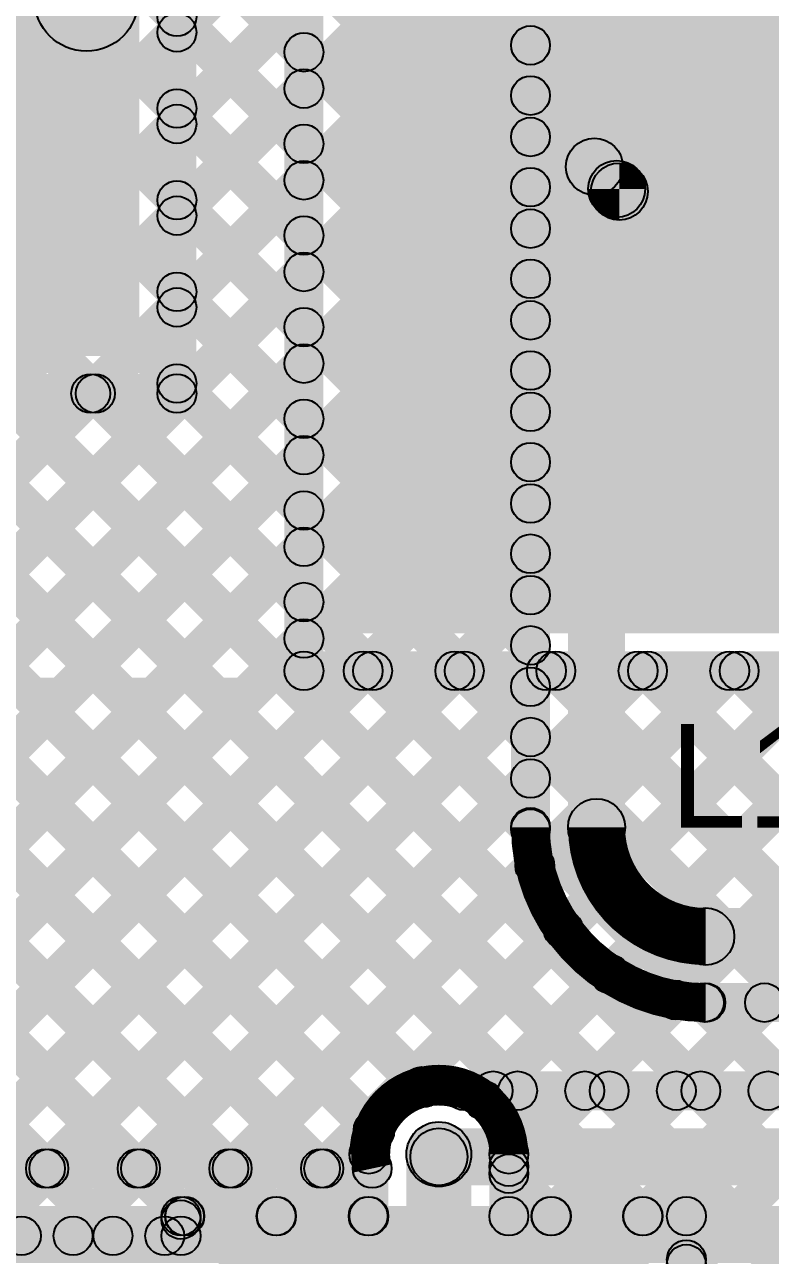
# Model space of a CAD drawing. Header units: millimetres. Extents: x 0 to 210, y 0 to 213.
# Drawn here: x 0.5372 to 0.8249, y 2.296 to 2.7708 of the extents above; entities that cross this region are included whole.
import ezdxf

# ---------------------------------------------------------------- set-up
doc = ezdxf.new("R2010")
doc.units = ezdxf.units.MM
doc.header["$MEASUREMENT"] = 0
for name, color, linetype in [('BottomLayer', 5, 'Continuous'), ('TopLayer', 1, 'Continuous'), ('TopOverlay', 2, 'Continuous'), ('TopPaste', 8, 'Continuous'), ('TopSolder', 216, 'Continuous'), ('ViaHoleLayer', 16, 'Continuous')]:
    doc.layers.add(name, color=color, linetype=linetype)

# ---------------------------------------------------------------- blocks, each defined once
blk = doc.blocks.new('74437368033_66')
at = {"layer": 'TopLayer'}
for points in [[(-0.26772, 0.0689), (-0.1063, 0.0689), (-0.1063, -0.0689), (-0.26772, -0.0689)], [(0.1063, 0.0689), (0.26772, 0.0689), (0.26772, -0.0689), (0.1063, -0.0689)]]:
    blk.add_hatch(color=1, dxfattribs=at).paths.add_polyline_path(points)
at = {"layer": 'TopOverlay'}
for points in [[(-0.17846, 0.20444), (-0.17493, 0.20091), (-0.20178, 0.17406), (-0.20531, 0.17759)], [(0.17669, 0.20518), (0.17669, 0.20018), (-0.17669, 0.20018), (-0.17669, 0.20518)], [(0.20531, 0.17759), (0.20178, 0.17406), (0.17493, 0.20091), (0.17846, 0.20444)], [(-0.20604, 0.17583), (-0.20104, 0.17583), (-0.20104, 0.07709), (-0.20604, 0.07709)], [(0.20104, 0.17583), (0.20604, 0.17583), (0.20604, 0.07709), (0.20104, 0.07709)], [(-0.20604, -0.07709), (-0.20104, -0.07709), (-0.20104, -0.17583), (-0.20604, -0.17583)], [(0.20104, -0.07709), (0.20604, -0.07709), (0.20604, -0.17583), (0.20104, -0.17583)], [(-0.17493, -0.20091), (-0.17846, -0.20444), (-0.20531, -0.17759), (-0.20178, -0.17406)], [(0.20178, -0.17406), (0.20531, -0.17759), (0.17846, -0.20444), (0.17493, -0.20091)], [(0.17669, -0.20018), (0.17669, -0.20518), (-0.17669, -0.20518), (-0.17669, -0.20018)]]:
    blk.add_hatch(color=2, dxfattribs=at).paths.add_polyline_path(points)
h = blk.add_hatch(color=2, dxfattribs=at)
edge = h.paths.add_edge_path()
edge.add_arc((-0.17669, 0.20268), 0.0025, 0, 360)
h = blk.add_hatch(color=2, dxfattribs=at)
edge = h.paths.add_edge_path()
edge.add_arc((-0.17669, 0.20268), 0.0025, 0, 360)
h = blk.add_hatch(color=2, dxfattribs=at)
edge = h.paths.add_edge_path()
edge.add_arc((0.17669, 0.20268), 0.0025, 0, 360)
h = blk.add_hatch(color=2, dxfattribs=at)
edge = h.paths.add_edge_path()
edge.add_arc((0.17669, 0.20268), 0.0025, 0, 360)
h = blk.add_hatch(color=2, dxfattribs=at)
edge = h.paths.add_edge_path()
edge.add_arc((-0.20354, 0.17583), 0.0025, 0, 360)
h = blk.add_hatch(color=2, dxfattribs=at)
edge = h.paths.add_edge_path()
edge.add_arc((-0.20354, 0.17583), 0.0025, 0, 360)
h = blk.add_hatch(color=2, dxfattribs=at)
edge = h.paths.add_edge_path()
edge.add_arc((0.20354, 0.17583), 0.0025, 0, 360)
h = blk.add_hatch(color=2, dxfattribs=at)
edge = h.paths.add_edge_path()
edge.add_arc((0.20354, 0.17583), 0.0025, 0, 360)
h = blk.add_hatch(color=2, dxfattribs=at)
edge = h.paths.add_edge_path()
edge.add_arc((-0.23575, 0.08835), 0.005, 0, 360)
h = blk.add_hatch(color=2, dxfattribs=at)
edge = h.paths.add_edge_path()
edge.add_arc((-0.21638, 0.08835), 0.005, 0, 360)
h = blk.add_hatch(color=2, dxfattribs=at)
edge = h.paths.add_edge_path()
edge.add_arc((-0.20354, 0.07709), 0.0025, 0, 360)
h = blk.add_hatch(color=2, dxfattribs=at)
edge = h.paths.add_edge_path()
edge.add_arc((0.20354, 0.07709), 0.0025, 0, 360)
h = blk.add_hatch(color=2, dxfattribs=at)
edge = h.paths.add_edge_path()
edge.add_arc((-0.20354, -0.07709), 0.0025, 0, 360)
h = blk.add_hatch(color=2, dxfattribs=at)
edge = h.paths.add_edge_path()
edge.add_arc((0.20354, -0.07709), 0.0025, 0, 360)
h = blk.add_hatch(color=2, dxfattribs=at)
edge = h.paths.add_edge_path()
edge.add_arc((-0.20354, -0.17583), 0.0025, 0, 360)
h = blk.add_hatch(color=2, dxfattribs=at)
edge = h.paths.add_edge_path()
edge.add_arc((-0.20354, -0.17583), 0.0025, 0, 360)
h = blk.add_hatch(color=2, dxfattribs=at)
edge = h.paths.add_edge_path()
edge.add_arc((0.20354, -0.17583), 0.0025, 0, 360)
h = blk.add_hatch(color=2, dxfattribs=at)
edge = h.paths.add_edge_path()
edge.add_arc((0.20354, -0.17583), 0.0025, 0, 360)
h = blk.add_hatch(color=2, dxfattribs=at)
edge = h.paths.add_edge_path()
edge.add_arc((-0.17669, -0.20268), 0.0025, 0, 360)
h = blk.add_hatch(color=2, dxfattribs=at)
edge = h.paths.add_edge_path()
edge.add_arc((-0.17669, -0.20268), 0.0025, 0, 360)
h = blk.add_hatch(color=2, dxfattribs=at)
edge = h.paths.add_edge_path()
edge.add_arc((0.17669, -0.20268), 0.0025, 0, 360)
h = blk.add_hatch(color=2, dxfattribs=at)
edge = h.paths.add_edge_path()
edge.add_arc((0.17669, -0.20268), 0.0025, 0, 360)
at = {"layer": 'TopPaste'}
for points in [[(-0.26772, 0.0689), (-0.1063, 0.0689), (-0.1063, -0.0689), (-0.26772, -0.0689)], [(0.1063, 0.0689), (0.26772, 0.0689), (0.26772, -0.0689), (0.1063, -0.0689)]]:
    blk.add_hatch(color=8, dxfattribs=at).paths.add_polyline_path(points)
at = {"layer": 'TopSolder'}
for points in [[(-0.27172, 0.0729), (-0.1023, 0.0729), (-0.1023, -0.0729), (-0.27172, -0.0729)], [(0.1023, 0.0729), (0.27172, 0.0729), (0.27172, -0.0729), (0.1023, -0.0729)]]:
    blk.add_hatch(color=216, dxfattribs=at).paths.add_polyline_path(points)
at = {"layer": 'TopOverlay', "const_width": 0.01}
blk.add_lwpolyline([(-0.21638, 0.08835, 1), (-0.23575, 0.08835, 1)], format="xyb", close=True, dxfattribs=at)
at = {"layer": 'TopOverlay'}
for centre, radius in [((-0.17669, 0.20268), 0.0025), ((-0.17669, 0.20268), 0.0025), ((0.17669, 0.20268), 0.0025), ((0.17669, 0.20268), 0.0025), ((-0.20354, 0.17583), 0.0025), ((-0.20354, 0.17583), 0.0025), ((0.20354, 0.17583), 0.0025), ((0.20354, 0.17583), 0.0025), ((-0.23575, 0.08835), 0.005), ((-0.21638, 0.08835), 0.005), ((-0.20354, 0.07709), 0.0025), ((0.20354, 0.07709), 0.0025), ((-0.20354, -0.07709), 0.0025), ((0.20354, -0.07709), 0.0025), ((-0.20354, -0.17583), 0.0025), ((-0.20354, -0.17583), 0.0025), ((0.20354, -0.17583), 0.0025), ((0.20354, -0.17583), 0.0025), ((-0.17669, -0.20268), 0.0025), ((-0.17669, -0.20268), 0.0025), ((0.17669, -0.20268), 0.0025), ((0.17669, -0.20268), 0.0025)]:
    blk.add_circle(centre, radius, dxfattribs=at)

msp = doc.modelspace()

# ---------------------------------------------------------------- hatches: boundary and pattern name
at = {"layer": 'BottomLayer'}
for points in [[(0.76885, 2.46115), (0.74685, 2.46115), (0.74685, 3.193), (0.76885, 3.193)], [(0.73985, 2.46115), (0.72485, 2.46115), (0.72485, 3.16323), (0.73985, 3.16323)], [(0.35664, 3.10854), (0.36725, 3.11914), (0.73765, 2.74874), (0.72705, 2.73813)], [(0.34925, 3.08057), (0.35986, 3.09117), (0.73765, 2.71338), (0.72705, 2.70277)], [(0.17838, 3.07466), (0.18899, 3.08527), (0.73765, 2.5366), (0.72705, 2.526)], [(0.21374, 3.07466), (0.22434, 3.08527), (0.73765, 2.57196), (0.72705, 2.56135)], [(0.24909, 3.07466), (0.2597, 3.08527), (0.73765, 2.60732), (0.72705, 2.59671)], [(0.28445, 3.07466), (0.29506, 3.08527), (0.73765, 2.64267), (0.72705, 2.63206)], [(0.3198, 3.07466), (0.33041, 3.08527), (0.73765, 2.67803), (0.72705, 2.66742)], [(0.1782, 3.03949), (0.1888, 3.0501), (0.73765, 2.50125), (0.72705, 2.49064)], [(0.1782, 3.00414), (0.1888, 3.01474), (0.73766, 2.46589), (0.72705, 2.45529)], [(0.1888, 2.4208), (0.1782, 2.43141), (0.72705, 2.98026), (0.73765, 2.96965)], [(0.1782, 2.96878), (0.1888, 2.97939), (0.80339, 2.3648), (0.79278, 2.3542)], [(0.1888, 2.38544), (0.1782, 2.39605), (0.72705, 2.9449), (0.73765, 2.93429)], [(0.1782, 2.93343), (0.1888, 2.94403), (0.76803, 2.3648), (0.75743, 2.3542)], [(0.1888, 2.35009), (0.1782, 2.36069), (0.72705, 2.90954), (0.73765, 2.89894)], [(0.1782, 2.89807), (0.1888, 2.90868), (0.73268, 2.3648), (0.72207, 2.3542)], [(0.1782, 2.86272), (0.1888, 2.87332), (0.69622, 2.3659), (0.68562, 2.3553)], [(0.19827, 2.3242), (0.18766, 2.3348), (0.72705, 2.87419), (0.73765, 2.86358)], [(0.1782, 2.82736), (0.1888, 2.83797), (0.67755, 2.34922), (0.66694, 2.33861)], [(0.23362, 2.3242), (0.22302, 2.3348), (0.72705, 2.83883), (0.73765, 2.82823)], [(0.1782, 2.79201), (0.1888, 2.80261), (0.65661, 2.3348), (0.64601, 2.3242)], [(0.26898, 2.3242), (0.25837, 2.3348), (0.72705, 2.80348), (0.73765, 2.79287)], [(0.1782, 2.75665), (0.1888, 2.76726), (0.62126, 2.3348), (0.61065, 2.3242)], [(0.30433, 2.3242), (0.29373, 2.3348), (0.72705, 2.76812), (0.73765, 2.75752)], [(0.1782, 2.7213), (0.1888, 2.7319), (0.5859, 2.3348), (0.5753, 2.3242)], [(0.33969, 2.3242), (0.32908, 2.3348), (0.72705, 2.73277), (0.73765, 2.72216)], [(0.37504, 2.3242), (0.36444, 2.3348), (0.72705, 2.69741), (0.73765, 2.68681)], [(0.1782, 2.68594), (0.1888, 2.69655), (0.55055, 2.3348), (0.53994, 2.3242)], [(0.4104, 2.3242), (0.39979, 2.3348), (0.72705, 2.66206), (0.73765, 2.65145)], [(0.44575, 2.3242), (0.43515, 2.3348), (0.72705, 2.6267), (0.73765, 2.6161)], [(0.48111, 2.3242), (0.4705, 2.3348), (0.72705, 2.59135), (0.73765, 2.58074)], [(0.51647, 2.3242), (0.50586, 2.3348), (0.72705, 2.55599), (0.73765, 2.54539)], [(0.55182, 2.3242), (0.54121, 2.3348), (0.72705, 2.52064), (0.73765, 2.51003)], [(0.58718, 2.3242), (0.57657, 2.3348), (0.72705, 2.48528), (0.73765, 2.47467)], [(0.62253, 2.3242), (0.61192, 2.3348), (0.7287, 2.45158), (0.73931, 2.44097)], [(0.65789, 2.3242), (0.64728, 2.3348), (0.73963, 2.42716), (0.75024, 2.41655)], [(0.8, 2.408), (0.8, 2.43), (0.943, 2.43), (0.943, 2.408)], [(0.72324, 2.3542), (0.71263, 2.3648), (0.75767, 2.40984), (0.76828, 2.39923)], [(0.7586, 2.3542), (0.74799, 2.3648), (0.78301, 2.39982), (0.79361, 2.38921)], [(0.79395, 2.3542), (0.78335, 2.3648), (0.81735, 2.3988), (0.82795, 2.3882)], [(0.79414, 2.3882), (0.80474, 2.39881), (0.83874, 2.3648), (0.82814, 2.3542)], [(0.8, 2.386), (0.8, 2.401), (0.93652, 2.401), (0.93652, 2.386)], [(0.82931, 2.3542), (0.8187, 2.3648), (0.8527, 2.3988), (0.86331, 2.3882)], [(0.70659, 2.352), (0.70659, 2.367), (0.9791, 2.367), (0.9791, 2.352)], [(0.697, 2.323), (0.697, 2.345), (1.239, 2.345), (1.239, 2.323)], [(0.188, 2.322), (0.188, 2.337), (0.67127, 2.337), (0.67127, 2.322)], [(0.188, 2.293), (0.188, 2.315), (1.276, 2.315), (1.276, 2.293)]]:
    msp.add_hatch(color=5, dxfattribs=at).paths.add_polyline_path(points)
h = msp.add_hatch(color=5, dxfattribs=at)
edge = h.paths.add_edge_path()
edge.add_arc((0.73235, 2.76282), 0.0075, 0, 360)
h = msp.add_hatch(color=5, dxfattribs=at)
edge = h.paths.add_edge_path()
edge.add_arc((0.73235, 2.74343), 0.0075, 0, 360)
h = msp.add_hatch(color=5, dxfattribs=at)
edge = h.paths.add_edge_path()
edge.add_arc((0.73235, 2.72747), 0.0075, 0, 360)
h = msp.add_hatch(color=5, dxfattribs=at)
edge = h.paths.add_edge_path()
edge.add_arc((0.73235, 2.70808), 0.0075, 0, 360)
h = msp.add_hatch(color=5, dxfattribs=at)
edge = h.paths.add_edge_path()
edge.add_arc((0.73235, 2.69211), 0.0075, 0, 360)
h = msp.add_hatch(color=5, dxfattribs=at)
edge = h.paths.add_edge_path()
edge.add_arc((0.73235, 2.67272), 0.0075, 0, 360)
h = msp.add_hatch(color=5, dxfattribs=at)
edge = h.paths.add_edge_path()
edge.add_arc((0.73235, 2.65675), 0.0075, 0, 360)
h = msp.add_hatch(color=5, dxfattribs=at)
edge = h.paths.add_edge_path()
edge.add_arc((0.73235, 2.63737), 0.0075, 0, 360)
h = msp.add_hatch(color=5, dxfattribs=at)
edge = h.paths.add_edge_path()
edge.add_arc((0.73235, 2.6214), 0.0075, 0, 360)
h = msp.add_hatch(color=5, dxfattribs=at)
edge = h.paths.add_edge_path()
edge.add_arc((0.73235, 2.60201), 0.0075, 0, 360)
h = msp.add_hatch(color=5, dxfattribs=at)
edge = h.paths.add_edge_path()
edge.add_arc((0.73235, 2.58604), 0.0075, 0, 360)
h = msp.add_hatch(color=5, dxfattribs=at)
edge = h.paths.add_edge_path()
edge.add_arc((0.73235, 2.56666), 0.0075, 0, 360)
h = msp.add_hatch(color=5, dxfattribs=at)
edge = h.paths.add_edge_path()
edge.add_arc((0.73235, 2.55069), 0.0075, 0, 360)
h = msp.add_hatch(color=5, dxfattribs=at)
edge = h.paths.add_edge_path()
edge.add_arc((0.73235, 2.5313), 0.0075, 0, 360)
h = msp.add_hatch(color=5, dxfattribs=at)
edge = h.paths.add_edge_path()
edge.add_arc((0.73235, 2.51533), 0.0075, 0, 360)
h = msp.add_hatch(color=5, dxfattribs=at)
edge = h.paths.add_edge_path()
edge.add_arc((0.73235, 2.49595), 0.0075, 0, 360)
h = msp.add_hatch(color=5, dxfattribs=at)
edge = h.paths.add_edge_path()
edge.add_arc((0.73235, 2.47998), 0.0075, 0, 360)
h = msp.add_hatch(color=5, dxfattribs=at)
edge = h.paths.add_edge_path()
edge.add_arc((0.75785, 2.46115), 0.011, 0, 360)
h = msp.add_hatch(color=5, dxfattribs=at)
edge = h.paths.add_edge_path()
edge.add_arc((0.75785, 2.46115), 0.011, 0, 360)
h = msp.add_hatch(color=5, dxfattribs=at)
edge = h.paths.add_edge_path()
edge.add_arc((0.73235, 2.46115), 0.0075, 0, 360)
h = msp.add_hatch(color=5, dxfattribs=at)
edge = h.paths.add_edge_path()
edge.add_arc((0.73235, 2.46115), 0.0075, 0, 360)
h = msp.add_hatch(color=5, dxfattribs=at)
edge = h.paths.add_edge_path()
edge.add_arc((0.73235, 2.46059), 0.0075, 0, 360)
h = msp.add_hatch(color=5, dxfattribs=at)
edge = h.paths.add_edge_path()
edge.add_arc((0.73401, 2.44628), 0.0075, 0, 360)
h = msp.add_hatch(color=5, dxfattribs=at)
edge = h.paths.add_edge_path()
edge.add_arc((0.74493, 2.42185), 0.0075, 0, 360)
h = msp.add_hatch(color=5, dxfattribs=at)
edge = h.paths.add_edge_path()
edge.add_arc((0.8, 2.419), 0.011, 0, 360)
h = msp.add_hatch(color=5, dxfattribs=at)
edge = h.paths.add_edge_path()
edge.add_arc((0.8, 2.419), 0.011, 0, 360)
h = msp.add_hatch(color=5, dxfattribs=at)
edge = h.paths.add_edge_path()
edge.add_arc((0.76297, 2.40453), 0.0075, 0, 360)
h = msp.add_hatch(color=5, dxfattribs=at)
edge = h.paths.add_edge_path()
edge.add_arc((0.78831, 2.39452), 0.0075, 0, 360)
h = msp.add_hatch(color=5, dxfattribs=at)
edge = h.paths.add_edge_path()
edge.add_arc((0.79944, 2.3935), 0.0075, 0, 360)
h = msp.add_hatch(color=5, dxfattribs=at)
edge = h.paths.add_edge_path()
edge.add_arc((0.8, 2.3935), 0.0075, 0, 360)
h = msp.add_hatch(color=5, dxfattribs=at)
edge = h.paths.add_edge_path()
edge.add_arc((0.8, 2.3935), 0.0075, 0, 360)
h = msp.add_hatch(color=5, dxfattribs=at)
edge = h.paths.add_edge_path()
edge.add_arc((0.82265, 2.3935), 0.0075, 0, 360)
h = msp.add_hatch(color=5, dxfattribs=at)
edge = h.paths.add_edge_path()
edge.add_arc((0.69092, 2.3606), 0.0075, 0, 360)
h = msp.add_hatch(color=5, dxfattribs=at)
edge = h.paths.add_edge_path()
edge.add_arc((0.70659, 2.3595), 0.0075, 0, 360)
h = msp.add_hatch(color=5, dxfattribs=at)
edge = h.paths.add_edge_path()
edge.add_arc((0.70659, 2.3595), 0.0075, 0, 360)
h = msp.add_hatch(color=5, dxfattribs=at)
edge = h.paths.add_edge_path()
edge.add_arc((0.71794, 2.3595), 0.0075, 0, 360)
h = msp.add_hatch(color=5, dxfattribs=at)
edge = h.paths.add_edge_path()
edge.add_arc((0.72738, 2.3595), 0.0075, 0, 360)
h = msp.add_hatch(color=5, dxfattribs=at)
edge = h.paths.add_edge_path()
edge.add_arc((0.75329, 2.3595), 0.0075, 0, 360)
h = msp.add_hatch(color=5, dxfattribs=at)
edge = h.paths.add_edge_path()
edge.add_arc((0.76273, 2.3595), 0.0075, 0, 360)
h = msp.add_hatch(color=5, dxfattribs=at)
edge = h.paths.add_edge_path()
edge.add_arc((0.78865, 2.3595), 0.0075, 0, 360)
h = msp.add_hatch(color=5, dxfattribs=at)
edge = h.paths.add_edge_path()
edge.add_arc((0.79809, 2.3595), 0.0075, 0, 360)
h = msp.add_hatch(color=5, dxfattribs=at)
edge = h.paths.add_edge_path()
edge.add_arc((0.824, 2.3595), 0.0075, 0, 360)
h = msp.add_hatch(color=5, dxfattribs=at)
edge = h.paths.add_edge_path()
edge.add_arc((0.67225, 2.34392), 0.0075, 0, 360)
h = msp.add_hatch(color=5, dxfattribs=at)
edge = h.paths.add_edge_path()
edge.add_arc((0.697, 2.335), 0.01181, 0, 360)
h = msp.add_hatch(color=5, dxfattribs=at)
edge = h.paths.add_edge_path()
edge.add_arc((0.697, 2.334), 0.011, 0, 360)
h = msp.add_hatch(color=5, dxfattribs=at)
edge = h.paths.add_edge_path()
edge.add_arc((0.54524, 2.3295), 0.0075, 0, 360)
h = msp.add_hatch(color=5, dxfattribs=at)
edge = h.paths.add_edge_path()
edge.add_arc((0.54652, 2.3295), 0.0075, 0, 360)
h = msp.add_hatch(color=5, dxfattribs=at)
edge = h.paths.add_edge_path()
edge.add_arc((0.5806, 2.3295), 0.0075, 0, 360)
h = msp.add_hatch(color=5, dxfattribs=at)
edge = h.paths.add_edge_path()
edge.add_arc((0.58187, 2.3295), 0.0075, 0, 360)
h = msp.add_hatch(color=5, dxfattribs=at)
edge = h.paths.add_edge_path()
edge.add_arc((0.61595, 2.3295), 0.0075, 0, 360)
h = msp.add_hatch(color=5, dxfattribs=at)
edge = h.paths.add_edge_path()
edge.add_arc((0.61723, 2.3295), 0.0075, 0, 360)
h = msp.add_hatch(color=5, dxfattribs=at)
edge = h.paths.add_edge_path()
edge.add_arc((0.65131, 2.3295), 0.0075, 0, 360)
h = msp.add_hatch(color=5, dxfattribs=at)
edge = h.paths.add_edge_path()
edge.add_arc((0.65258, 2.3295), 0.0075, 0, 360)
h = msp.add_hatch(color=5, dxfattribs=at)
edge = h.paths.add_edge_path()
edge.add_arc((0.67127, 2.3295), 0.0075, 0, 360)
h = msp.add_hatch(color=5, dxfattribs=at)
edge = h.paths.add_edge_path()
edge.add_arc((0.67127, 2.3295), 0.0075, 0, 360)
at = {"layer": 'TopLayer'}
for points in [[(0.60123, 2.76251), (0.59062, 2.77312), (1.01345, 3.19595), (1.02405, 3.18534)], [(0.60343, 2.6285), (0.58843, 2.6285), (0.58843, 2.8115), (0.60343, 2.8115)], [(0.59062, 2.80384), (0.60123, 2.81445), (0.65023, 2.76545), (0.63962, 2.75484)], [(0.65243, 2.5215), (0.63743, 2.5215), (0.63743, 2.8115), (0.65243, 2.8115)], [(0.241, 2.643), (0.58143, 2.643), (0.58143, 2.797), (0.241, 2.797)], [(0.65943, 2.536), (0.993, 2.536), (0.993, 2.797), (0.65943, 2.797)], [(0.60123, 2.72716), (0.59062, 2.73776), (0.63962, 2.78676), (0.65023, 2.77616)], [(0.59062, 2.76849), (0.60123, 2.7791), (0.65023, 2.7301), (0.63962, 2.71949)], [(0.60123, 2.6918), (0.59062, 2.70241), (0.63962, 2.75141), (0.65023, 2.7408)], [(0.59062, 2.73313), (0.60123, 2.74374), (0.65023, 2.69474), (0.63962, 2.68413)], [(0.74923, 2.70822), (0.76479, 2.72378), (0.77338, 2.71518), (0.75783, 2.69962)], [(0.60123, 2.65645), (0.59062, 2.66705), (0.63962, 2.71605), (0.65023, 2.70545)], [(0.76661, 2.6954), (0.76661, 2.7174), (0.8946, 2.7174), (0.8946, 2.6954)], [(0.59062, 2.69778), (0.60123, 2.70838), (0.65023, 2.65939), (0.63962, 2.64878)], [(0.30412, 2.32398), (0.29351, 2.33459), (0.63962, 2.6807), (0.65023, 2.67009)], [(0.59062, 2.66242), (0.60123, 2.67303), (0.65023, 2.62403), (0.63962, 2.61342)], [(0.32314, 2.30765), (0.31253, 2.31825), (0.63962, 2.64534), (0.65023, 2.63474)], [(0.3607, 2.621), (0.3607, 2.636), (0.59593, 2.636), (0.59593, 2.621)], [(0.59062, 2.62707), (0.60123, 2.63767), (0.65023, 2.58867), (0.63962, 2.57807)], [(0.28644, 2.34166), (0.27583, 2.35226), (0.55737, 2.6338), (0.56798, 2.6232)], [(0.38236, 2.6232), (0.39297, 2.6338), (0.67701, 2.34976), (0.66641, 2.33915)], [(0.41772, 2.6232), (0.42832, 2.6338), (0.69565, 2.36647), (0.68505, 2.35587)], [(0.45307, 2.6232), (0.46368, 2.6338), (0.78107, 2.31641), (0.77046, 2.30581)], [(0.48843, 2.6232), (0.49903, 2.6338), (0.8528, 2.28003), (0.8422, 2.26943)], [(0.52378, 2.6232), (0.53439, 2.6338), (0.8528, 2.31539), (0.8422, 2.30478)], [(0.55914, 2.6232), (0.56974, 2.6338), (0.65023, 2.55332), (0.63962, 2.54271)], [(0.3554, 2.6148), (0.36601, 2.62541), (0.675, 2.31641), (0.66439, 2.30581)], [(0.34948, 2.29863), (0.33887, 2.30924), (0.63962, 2.60999), (0.65023, 2.59938)], [(0.3554, 2.57945), (0.36601, 2.59005), (0.63965, 2.31641), (0.62904, 2.30581)], [(0.2521, 2.57669), (0.2627, 2.58729), (0.54119, 2.3088), (0.53058, 2.2982)], [(0.28745, 2.57669), (0.29806, 2.58729), (0.57655, 2.3088), (0.56594, 2.2982)], [(0.32281, 2.57669), (0.33341, 2.58729), (0.60429, 2.31641), (0.59368, 2.30581)], [(0.3844, 2.2982), (0.37379, 2.3088), (0.63962, 2.57463), (0.65023, 2.56403)], [(0.41975, 2.2982), (0.40915, 2.3088), (0.63962, 2.53928), (0.65023, 2.52867)], [(0.45511, 2.2982), (0.4445, 2.3088), (0.6625, 2.5268), (0.67311, 2.5162)], [(0.49047, 2.2982), (0.47986, 2.3088), (0.69786, 2.5268), (0.70847, 2.5162)], [(0.52582, 2.2982), (0.51521, 2.3088), (0.73321, 2.5268), (0.74382, 2.5162)], [(0.56118, 2.2982), (0.55057, 2.3088), (0.76857, 2.5268), (0.77918, 2.5162)], [(0.60414, 2.30581), (0.59354, 2.31641), (0.80392, 2.5268), (0.81453, 2.5162)], [(0.6395, 2.30581), (0.62889, 2.31641), (0.83928, 2.5268), (0.84989, 2.5162)], [(0.64493, 2.514), (0.64493, 2.529), (0.9455, 2.529), (0.9455, 2.514)], [(0.66614, 2.5162), (0.67674, 2.5268), (0.88713, 2.31641), (0.87653, 2.30581)], [(0.70149, 2.5162), (0.7121, 2.5268), (0.92249, 2.31641), (0.91188, 2.30581)], [(0.71953, 2.35049), (0.70892, 2.36109), (0.87463, 2.5268), (0.88524, 2.5162)], [(0.7293, 2.3249), (0.7187, 2.33551), (0.90999, 2.5268), (0.9206, 2.5162)], [(0.73685, 2.5162), (0.74745, 2.5268), (0.95784, 2.31641), (0.94724, 2.30581)], [(0.7722, 2.5162), (0.78281, 2.5268), (0.9538, 2.35581), (0.9432, 2.3452)], [(0.80756, 2.5162), (0.81817, 2.5268), (0.92203, 2.42294), (0.91142, 2.41233)], [(0.74556, 2.30581), (0.73496, 2.31641), (0.9402, 2.52165), (0.9508, 2.51105)], [(0.78092, 2.30581), (0.77031, 2.31641), (0.9402, 2.4863), (0.9508, 2.47569)], [(0.7978, 2.28734), (0.7872, 2.29794), (0.91147, 2.42222), (0.92208, 2.41161)], [(0.7978, 2.25198), (0.7872, 2.26259), (0.92556, 2.40096), (0.93617, 2.39035)], [(0.6775, 2.31111), (0.6625, 2.31111), (0.6625, 2.335), (0.6775, 2.335)], [(0.7095, 2.23156), (0.6845, 2.23156), (0.6845, 2.335), (0.7095, 2.335)], [(0.7315, 2.31111), (0.7165, 2.31111), (0.7165, 2.335), (0.7315, 2.335)], [(0.7187, 2.32222), (0.7293, 2.33282), (0.74571, 2.31641), (0.73511, 2.30581)], [(0.5975, 2.30361), (0.5975, 2.31861), (0.67, 2.31861), (0.67, 2.30361)], [(0.724, 2.30361), (0.724, 2.31861), (0.7925, 2.31861), (0.7925, 2.30361)], [(0.59653, 2.2982), (0.58592, 2.3088), (0.5922, 2.31508), (0.6028, 2.30447)], [(0.35173, 2.296), (0.35173, 2.311), (0.5975, 2.311), (0.5975, 2.296)], [(0.605, 2.3035), (0.59, 2.3035), (0.59, 2.31111), (0.605, 2.31111)], [(0.8, 2.11952), (0.785, 2.11952), (0.785, 2.31111), (0.8, 2.31111)], [(0.7872, 2.28907), (0.7978, 2.29968), (0.8528, 2.24468), (0.8422, 2.23407)], [(0.778, 2.29661), (0.612, 2.29661), (0.612, 2.11561), (0.778, 2.11561)]]:
    msp.add_hatch(color=1, dxfattribs=at).paths.add_polyline_path(points)
h = msp.add_hatch(color=1, dxfattribs=at)
edge = h.paths.add_edge_path()
edge.add_arc((0.561, 2.78054), 0.02, 0, 360)
h = msp.add_hatch(color=1, dxfattribs=at)
edge = h.paths.add_edge_path()
edge.add_arc((0.59593, 2.77379), 0.0075, 0, 360)
h = msp.add_hatch(color=1, dxfattribs=at)
edge = h.paths.add_edge_path()
edge.add_arc((0.59593, 2.76782), 0.0075, 0, 360)
h = msp.add_hatch(color=1, dxfattribs=at)
edge = h.paths.add_edge_path()
edge.add_arc((0.64493, 2.76015), 0.0075, 0, 360)
h = msp.add_hatch(color=1, dxfattribs=at)
edge = h.paths.add_edge_path()
edge.add_arc((0.64493, 2.74611), 0.0075, 0, 360)
h = msp.add_hatch(color=1, dxfattribs=at)
edge = h.paths.add_edge_path()
edge.add_arc((0.59593, 2.73844), 0.0075, 0, 360)
h = msp.add_hatch(color=1, dxfattribs=at)
edge = h.paths.add_edge_path()
edge.add_arc((0.59593, 2.73246), 0.0075, 0, 360)
h = msp.add_hatch(color=1, dxfattribs=at)
edge = h.paths.add_edge_path()
edge.add_arc((0.64493, 2.72479), 0.0075, 0, 360)
h = msp.add_hatch(color=1, dxfattribs=at)
edge = h.paths.add_edge_path()
edge.add_arc((0.75701, 2.716), 0.011, 0, 360)
h = msp.add_hatch(color=1, dxfattribs=at)
edge = h.paths.add_edge_path()
edge.add_arc((0.64493, 2.71075), 0.0075, 0, 360)
h = msp.add_hatch(color=1, dxfattribs=at)
edge = h.paths.add_edge_path()
edge.add_arc((0.76561, 2.7074), 0.011, 0, 360)
h = msp.add_hatch(color=1, dxfattribs=at)
edge = h.paths.add_edge_path()
edge.add_arc((0.76561, 2.7074), 0.011, 0, 360)
h = msp.add_hatch(color=1, dxfattribs=at)
edge = h.paths.add_edge_path()
edge.add_arc((0.76661, 2.7064), 0.011, 0, 360)
h = msp.add_hatch(color=1, dxfattribs=at)
edge = h.paths.add_edge_path()
edge.add_arc((0.76661, 2.7064), 0.011, 0, 360)
h = msp.add_hatch(color=1, dxfattribs=at)
edge = h.paths.add_edge_path()
edge.add_arc((0.59593, 2.70308), 0.0075, 0, 360)
h = msp.add_hatch(color=1, dxfattribs=at)
edge = h.paths.add_edge_path()
edge.add_arc((0.59593, 2.69711), 0.0075, 0, 360)
h = msp.add_hatch(color=1, dxfattribs=at)
edge = h.paths.add_edge_path()
edge.add_arc((0.64493, 2.68944), 0.0075, 0, 360)
h = msp.add_hatch(color=1, dxfattribs=at)
edge = h.paths.add_edge_path()
edge.add_arc((0.64493, 2.6754), 0.0075, 0, 360)
h = msp.add_hatch(color=1, dxfattribs=at)
edge = h.paths.add_edge_path()
edge.add_arc((0.59593, 2.66773), 0.0075, 0, 360)
h = msp.add_hatch(color=1, dxfattribs=at)
edge = h.paths.add_edge_path()
edge.add_arc((0.59593, 2.66175), 0.0075, 0, 360)
h = msp.add_hatch(color=1, dxfattribs=at)
edge = h.paths.add_edge_path()
edge.add_arc((0.64493, 2.65408), 0.0075, 0, 360)
h = msp.add_hatch(color=1, dxfattribs=at)
edge = h.paths.add_edge_path()
edge.add_arc((0.64493, 2.64004), 0.0075, 0, 360)
h = msp.add_hatch(color=1, dxfattribs=at)
edge = h.paths.add_edge_path()
edge.add_arc((0.56267, 2.6285), 0.0075, 0, 360)
h = msp.add_hatch(color=1, dxfattribs=at)
edge = h.paths.add_edge_path()
edge.add_arc((0.56444, 2.6285), 0.0075, 0, 360)
h = msp.add_hatch(color=1, dxfattribs=at)
edge = h.paths.add_edge_path()
edge.add_arc((0.59593, 2.63237), 0.0075, 0, 360)
h = msp.add_hatch(color=1, dxfattribs=at)
edge = h.paths.add_edge_path()
edge.add_arc((0.59593, 2.6285), 0.0075, 0, 360)
h = msp.add_hatch(color=1, dxfattribs=at)
edge = h.paths.add_edge_path()
edge.add_arc((0.59593, 2.6285), 0.0075, 0, 360)
h = msp.add_hatch(color=1, dxfattribs=at)
edge = h.paths.add_edge_path()
edge.add_arc((0.64493, 2.61873), 0.0075, 0, 360)
h = msp.add_hatch(color=1, dxfattribs=at)
edge = h.paths.add_edge_path()
edge.add_arc((0.64493, 2.60468), 0.0075, 0, 360)
h = msp.add_hatch(color=1, dxfattribs=at)
edge = h.paths.add_edge_path()
edge.add_arc((0.64493, 2.58337), 0.0075, 0, 360)
h = msp.add_hatch(color=1, dxfattribs=at)
edge = h.paths.add_edge_path()
edge.add_arc((0.64493, 2.56933), 0.0075, 0, 360)
h = msp.add_hatch(color=1, dxfattribs=at)
edge = h.paths.add_edge_path()
edge.add_arc((0.64493, 2.54802), 0.0075, 0, 360)
h = msp.add_hatch(color=1, dxfattribs=at)
edge = h.paths.add_edge_path()
edge.add_arc((0.64493, 2.53397), 0.0075, 0, 360)
h = msp.add_hatch(color=1, dxfattribs=at)
edge = h.paths.add_edge_path()
edge.add_arc((0.64493, 2.5215), 0.0075, 0, 360)
h = msp.add_hatch(color=1, dxfattribs=at)
edge = h.paths.add_edge_path()
edge.add_arc((0.64493, 2.5215), 0.0075, 0, 360)
h = msp.add_hatch(color=1, dxfattribs=at)
edge = h.paths.add_edge_path()
edge.add_arc((0.66781, 2.5215), 0.0075, 0, 360)
h = msp.add_hatch(color=1, dxfattribs=at)
edge = h.paths.add_edge_path()
edge.add_arc((0.67144, 2.5215), 0.0075, 0, 360)
h = msp.add_hatch(color=1, dxfattribs=at)
edge = h.paths.add_edge_path()
edge.add_arc((0.70316, 2.5215), 0.0075, 0, 360)
h = msp.add_hatch(color=1, dxfattribs=at)
edge = h.paths.add_edge_path()
edge.add_arc((0.7068, 2.5215), 0.0075, 0, 360)
h = msp.add_hatch(color=1, dxfattribs=at)
edge = h.paths.add_edge_path()
edge.add_arc((0.73852, 2.5215), 0.0075, 0, 360)
h = msp.add_hatch(color=1, dxfattribs=at)
edge = h.paths.add_edge_path()
edge.add_arc((0.74215, 2.5215), 0.0075, 0, 360)
h = msp.add_hatch(color=1, dxfattribs=at)
edge = h.paths.add_edge_path()
edge.add_arc((0.77387, 2.5215), 0.0075, 0, 360)
h = msp.add_hatch(color=1, dxfattribs=at)
edge = h.paths.add_edge_path()
edge.add_arc((0.77751, 2.5215), 0.0075, 0, 360)
h = msp.add_hatch(color=1, dxfattribs=at)
edge = h.paths.add_edge_path()
edge.add_arc((0.80923, 2.5215), 0.0075, 0, 360)
h = msp.add_hatch(color=1, dxfattribs=at)
edge = h.paths.add_edge_path()
edge.add_arc((0.81286, 2.5215), 0.0075, 0, 360)
h = msp.add_hatch(color=1, dxfattribs=at)
edge = h.paths.add_edge_path()
edge.add_arc((0.69035, 2.36117), 0.0075, 0, 360)
h = msp.add_hatch(color=1, dxfattribs=at)
edge = h.paths.add_edge_path()
edge.add_arc((0.71423, 2.35579), 0.0075, 0, 360)
h = msp.add_hatch(color=1, dxfattribs=at)
edge = h.paths.add_edge_path()
edge.add_arc((0.67171, 2.34445), 0.0075, 0, 360)
h = msp.add_hatch(color=1, dxfattribs=at)
edge = h.paths.add_edge_path()
edge.add_arc((0.697, 2.335), 0.0125, 0, 360)
h = msp.add_hatch(color=1, dxfattribs=at)
edge = h.paths.add_edge_path()
edge.add_arc((0.697, 2.335), 0.01181, 0, 360)
h = msp.add_hatch(color=1, dxfattribs=at)
edge = h.paths.add_edge_path()
edge.add_arc((0.67, 2.335), 0.0075, 0, 360)
h = msp.add_hatch(color=1, dxfattribs=at)
edge = h.paths.add_edge_path()
edge.add_arc((0.67, 2.335), 0.0075, 0, 360)
h = msp.add_hatch(color=1, dxfattribs=at)
edge = h.paths.add_edge_path()
edge.add_arc((0.724, 2.335), 0.0075, 0, 360)
h = msp.add_hatch(color=1, dxfattribs=at)
edge = h.paths.add_edge_path()
edge.add_arc((0.724, 2.335), 0.0075, 0, 360)
h = msp.add_hatch(color=1, dxfattribs=at)
edge = h.paths.add_edge_path()
edge.add_arc((0.724, 2.33021), 0.0075, 0, 360)
h = msp.add_hatch(color=1, dxfattribs=at)
edge = h.paths.add_edge_path()
edge.add_arc((0.724, 2.32752), 0.0075, 0, 360)
h = msp.add_hatch(color=1, dxfattribs=at)
edge = h.paths.add_edge_path()
edge.add_arc((0.5975, 2.31111), 0.0075, 0, 360)
h = msp.add_hatch(color=1, dxfattribs=at)
edge = h.paths.add_edge_path()
edge.add_arc((0.5975, 2.31111), 0.0075, 0, 360)
h = msp.add_hatch(color=1, dxfattribs=at)
edge = h.paths.add_edge_path()
edge.add_arc((0.5975, 2.30977), 0.0075, 0, 360)
h = msp.add_hatch(color=1, dxfattribs=at)
edge = h.paths.add_edge_path()
edge.add_arc((0.59884, 2.31111), 0.0075, 0, 360)
h = msp.add_hatch(color=1, dxfattribs=at)
edge = h.paths.add_edge_path()
edge.add_arc((0.59899, 2.31111), 0.0075, 0, 360)
h = msp.add_hatch(color=1, dxfattribs=at)
edge = h.paths.add_edge_path()
edge.add_arc((0.63419, 2.31111), 0.0075, 0, 360)
h = msp.add_hatch(color=1, dxfattribs=at)
edge = h.paths.add_edge_path()
edge.add_arc((0.63434, 2.31111), 0.0075, 0, 360)
h = msp.add_hatch(color=1, dxfattribs=at)
edge = h.paths.add_edge_path()
edge.add_arc((0.6697, 2.31111), 0.0075, 0, 360)
h = msp.add_hatch(color=1, dxfattribs=at)
edge = h.paths.add_edge_path()
edge.add_arc((0.67, 2.31111), 0.0075, 0, 360)
h = msp.add_hatch(color=1, dxfattribs=at)
edge = h.paths.add_edge_path()
edge.add_arc((0.67, 2.31111), 0.0075, 0, 360)
h = msp.add_hatch(color=1, dxfattribs=at)
edge = h.paths.add_edge_path()
edge.add_arc((0.724, 2.31111), 0.0075, 0, 360)
h = msp.add_hatch(color=1, dxfattribs=at)
edge = h.paths.add_edge_path()
edge.add_arc((0.724, 2.31111), 0.0075, 0, 360)
h = msp.add_hatch(color=1, dxfattribs=at)
edge = h.paths.add_edge_path()
edge.add_arc((0.74026, 2.31111), 0.0075, 0, 360)
h = msp.add_hatch(color=1, dxfattribs=at)
edge = h.paths.add_edge_path()
edge.add_arc((0.74041, 2.31111), 0.0075, 0, 360)
h = msp.add_hatch(color=1, dxfattribs=at)
edge = h.paths.add_edge_path()
edge.add_arc((0.77562, 2.31111), 0.0075, 0, 360)
h = msp.add_hatch(color=1, dxfattribs=at)
edge = h.paths.add_edge_path()
edge.add_arc((0.77576, 2.31111), 0.0075, 0, 360)
h = msp.add_hatch(color=1, dxfattribs=at)
edge = h.paths.add_edge_path()
edge.add_arc((0.7925, 2.31111), 0.0075, 0, 360)
h = msp.add_hatch(color=1, dxfattribs=at)
edge = h.paths.add_edge_path()
edge.add_arc((0.7925, 2.31111), 0.0075, 0, 360)
h = msp.add_hatch(color=1, dxfattribs=at)
edge = h.paths.add_edge_path()
edge.add_arc((0.53589, 2.3035), 0.0075, 0, 360)
h = msp.add_hatch(color=1, dxfattribs=at)
edge = h.paths.add_edge_path()
edge.add_arc((0.55587, 2.3035), 0.0075, 0, 360)
h = msp.add_hatch(color=1, dxfattribs=at)
edge = h.paths.add_edge_path()
edge.add_arc((0.57124, 2.3035), 0.0075, 0, 360)
h = msp.add_hatch(color=1, dxfattribs=at)
edge = h.paths.add_edge_path()
edge.add_arc((0.59123, 2.3035), 0.0075, 0, 360)
h = msp.add_hatch(color=1, dxfattribs=at)
edge = h.paths.add_edge_path()
edge.add_arc((0.5975, 2.3035), 0.0075, 0, 360)
h = msp.add_hatch(color=1, dxfattribs=at)
edge = h.paths.add_edge_path()
edge.add_arc((0.5975, 2.3035), 0.0075, 0, 360)
h = msp.add_hatch(color=1, dxfattribs=at)
edge = h.paths.add_edge_path()
edge.add_arc((0.7925, 2.29437), 0.0075, 0, 360)
h = msp.add_hatch(color=1, dxfattribs=at)
edge = h.paths.add_edge_path()
edge.add_arc((0.7925, 2.29264), 0.0075, 0, 360)
at = {"layer": 'ViaHoleLayer'}
h = msp.add_hatch(color=16, dxfattribs=at)
edge = h.paths.add_edge_path()
edge.add_arc((0.697, 2.335), 0.00591, 0, 360)

# ---------------------------------------------------------------- linework, layer by layer
at = {"layer": 'BottomLayer'}
for points, const_width in [([(0.8, 2.419, -0.414214), (0.75785, 2.46115)], 0.022), ([(0.8, 2.3935, -0.414214), (0.73235, 2.46115)], 0.015), ([(0.67127, 2.3295, -0.597588), (0.70659, 2.3595)], 0.015)]:
    msp.add_lwpolyline(points, format="xyb", dxfattribs=dict(at, const_width=const_width))
for centre, radius in [((0.73235, 2.76282), 0.0075), ((0.73235, 2.74343), 0.0075), ((0.73235, 2.72747), 0.0075), ((0.73235, 2.70808), 0.0075), ((0.73235, 2.69211), 0.0075), ((0.73235, 2.67272), 0.0075), ((0.73235, 2.65675), 0.0075), ((0.73235, 2.63737), 0.0075), ((0.73235, 2.6214), 0.0075), ((0.73235, 2.60201), 0.0075), ((0.73235, 2.58604), 0.0075), ((0.73235, 2.56666), 0.0075), ((0.73235, 2.55069), 0.0075), ((0.73235, 2.5313), 0.0075), ((0.73235, 2.51533), 0.0075), ((0.73235, 2.49595), 0.0075), ((0.73235, 2.47998), 0.0075), ((0.75785, 2.46115), 0.011), ((0.75785, 2.46115), 0.011), ((0.73235, 2.46115), 0.0075), ((0.73235, 2.46115), 0.0075), ((0.73235, 2.46059), 0.0075), ((0.73401, 2.44628), 0.0075), ((0.74493, 2.42185), 0.0075), ((0.8, 2.419), 0.011), ((0.8, 2.419), 0.011), ((0.76297, 2.40453), 0.0075), ((0.78831, 2.39452), 0.0075), ((0.79944, 2.3935), 0.0075), ((0.8, 2.3935), 0.0075), ((0.8, 2.3935), 0.0075), ((0.82265, 2.3935), 0.0075), ((0.69092, 2.3606), 0.0075), ((0.70659, 2.3595), 0.0075), ((0.70659, 2.3595), 0.0075), ((0.71794, 2.3595), 0.0075), ((0.72738, 2.3595), 0.0075), ((0.75329, 2.3595), 0.0075), ((0.76273, 2.3595), 0.0075), ((0.78865, 2.3595), 0.0075), ((0.79809, 2.3595), 0.0075), ((0.824, 2.3595), 0.0075), ((0.67225, 2.34392), 0.0075), ((0.697, 2.334), 0.011), ((0.54524, 2.3295), 0.0075), ((0.54652, 2.3295), 0.0075), ((0.5806, 2.3295), 0.0075), ((0.58187, 2.3295), 0.0075), ((0.61595, 2.3295), 0.0075), ((0.61723, 2.3295), 0.0075), ((0.65131, 2.3295), 0.0075), ((0.65258, 2.3295), 0.0075), ((0.67127, 2.3295), 0.0075), ((0.67127, 2.3295), 0.0075)]:
    msp.add_circle(centre, radius, dxfattribs=at)
at = {"layer": 'TopLayer'}
for points, const_width in [([(0.76661, 2.7064, -0.414214), (0.76561, 2.7074)], 0.022), ([(0.67, 2.335, -1), (0.724, 2.335)], 0.015)]:
    msp.add_lwpolyline(points, format="xyb", dxfattribs=dict(at, const_width=const_width))
for centre, radius in [((0.561, 2.78054), 0.02), ((0.59593, 2.77379), 0.0075), ((0.59593, 2.76782), 0.0075), ((0.64493, 2.76015), 0.0075), ((0.64493, 2.74611), 0.0075), ((0.59593, 2.73844), 0.0075), ((0.59593, 2.73246), 0.0075), ((0.64493, 2.72479), 0.0075), ((0.75701, 2.716), 0.011), ((0.64493, 2.71075), 0.0075), ((0.76561, 2.7074), 0.011), ((0.76561, 2.7074), 0.011), ((0.76661, 2.7064), 0.011), ((0.76661, 2.7064), 0.011), ((0.59593, 2.70308), 0.0075), ((0.59593, 2.69711), 0.0075), ((0.64493, 2.68944), 0.0075), ((0.64493, 2.6754), 0.0075), ((0.59593, 2.66773), 0.0075), ((0.59593, 2.66175), 0.0075), ((0.64493, 2.65408), 0.0075), ((0.64493, 2.64004), 0.0075), ((0.56267, 2.6285), 0.0075), ((0.56444, 2.6285), 0.0075), ((0.59593, 2.63237), 0.0075), ((0.59593, 2.6285), 0.0075), ((0.59593, 2.6285), 0.0075), ((0.64493, 2.61873), 0.0075), ((0.64493, 2.60468), 0.0075), ((0.64493, 2.58337), 0.0075), ((0.64493, 2.56933), 0.0075), ((0.64493, 2.54802), 0.0075), ((0.64493, 2.53397), 0.0075), ((0.64493, 2.5215), 0.0075), ((0.64493, 2.5215), 0.0075), ((0.66781, 2.5215), 0.0075), ((0.67144, 2.5215), 0.0075), ((0.70316, 2.5215), 0.0075), ((0.7068, 2.5215), 0.0075), ((0.73852, 2.5215), 0.0075), ((0.74215, 2.5215), 0.0075), ((0.77387, 2.5215), 0.0075), ((0.77751, 2.5215), 0.0075), ((0.80923, 2.5215), 0.0075), ((0.81286, 2.5215), 0.0075), ((0.69035, 2.36117), 0.0075), ((0.71423, 2.35579), 0.0075), ((0.67171, 2.34445), 0.0075), ((0.697, 2.335), 0.0125), ((0.67, 2.335), 0.0075), ((0.67, 2.335), 0.0075), ((0.724, 2.335), 0.0075), ((0.724, 2.335), 0.0075), ((0.724, 2.33021), 0.0075), ((0.724, 2.32752), 0.0075), ((0.5975, 2.31111), 0.0075), ((0.5975, 2.31111), 0.0075), ((0.5975, 2.30977), 0.0075), ((0.59884, 2.31111), 0.0075), ((0.59899, 2.31111), 0.0075), ((0.63419, 2.31111), 0.0075), ((0.63434, 2.31111), 0.0075), ((0.6697, 2.31111), 0.0075), ((0.67, 2.31111), 0.0075), ((0.67, 2.31111), 0.0075), ((0.724, 2.31111), 0.0075), ((0.724, 2.31111), 0.0075), ((0.74026, 2.31111), 0.0075), ((0.74041, 2.31111), 0.0075), ((0.77562, 2.31111), 0.0075), ((0.77576, 2.31111), 0.0075), ((0.7925, 2.31111), 0.0075), ((0.7925, 2.31111), 0.0075), ((0.53589, 2.3035), 0.0075), ((0.55587, 2.3035), 0.0075), ((0.57124, 2.3035), 0.0075), ((0.59123, 2.3035), 0.0075), ((0.5975, 2.3035), 0.0075), ((0.5975, 2.3035), 0.0075), ((0.7925, 2.29437), 0.0075), ((0.7925, 2.29264), 0.0075)]:
    msp.add_circle(centre, radius, dxfattribs=at)

# ---------------------------------------------------------------- block references
at = {"rotation": 180}
msp.add_blockref('74437368033_66', (0.65943, 2.719), dxfattribs=at)

# ---------------------------------------------------------------- texts
at = {"layer": 'TopOverlay'}
msp.add_text('L1', height=0.04, dxfattribs=at).set_placement((0.786, 2.461))

doc.saveas('drawing.dxf')
